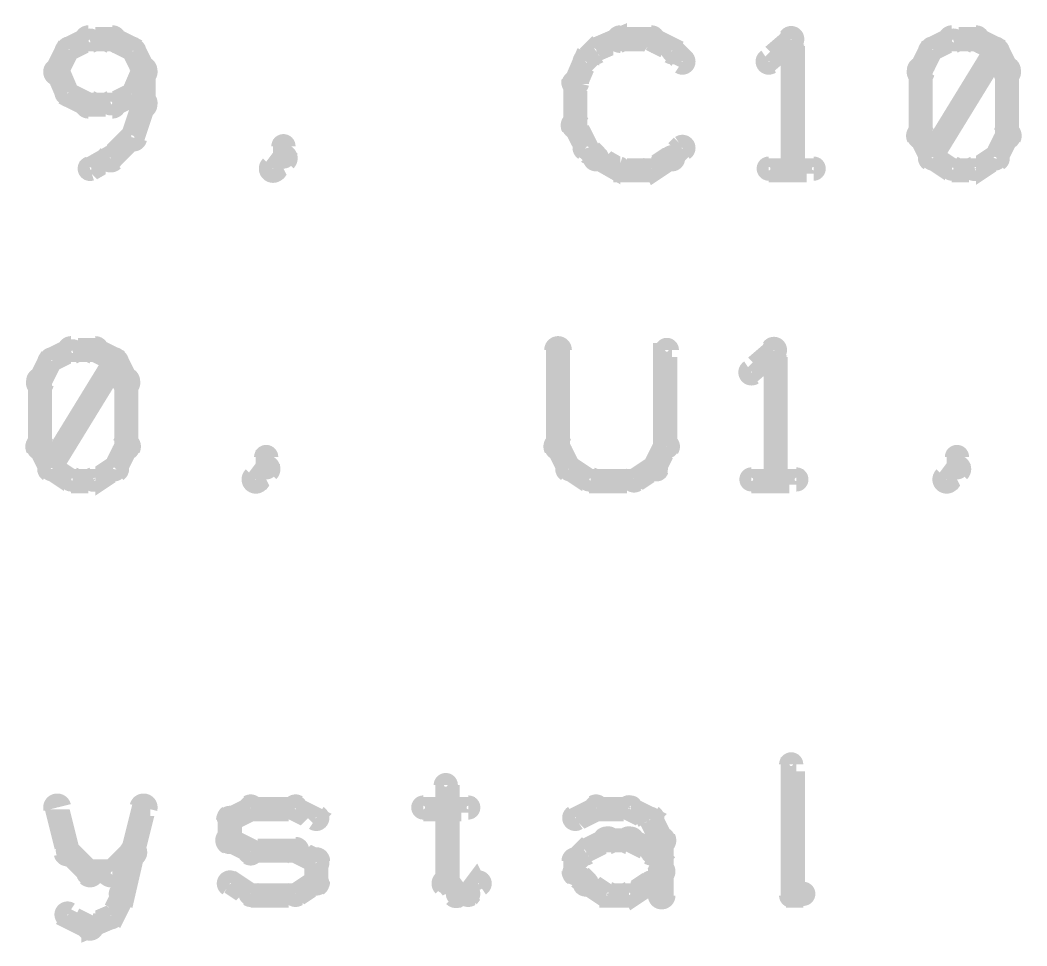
# Model space of a CAD drawing. Extents: x 7835 to 14160, y 8914 to 11568.
# Drawn here: x 12919.3 to 13210.7, y 8914.4 to 9182.5 of the extents above; entities that cross this region are included whole.
import ezdxf

# ---------------------------------------------------------------- set-up
doc = ezdxf.new("R2010")
doc.units = 0
doc.layers.add('DOCUMENTATION1', color=3, linetype='CONTINUOUS')

msp = doc.modelspace()

# ---------------------------------------------------------------- linework, layer by layer
at = {"layer": 'DOCUMENTATION1', "color": 94}
for points in [[(12940, 9175, 4, 4, 1), (12939, 9178, 0, 0, 0), (12939, 9177, 0, 0, 0), (12939, 9177, 7, 7, 0), (12933, 9174, 7, 7, 0), (12933, 9174, 0, 0, 0), (12933, 9174, 4, 4, 0), (12932, 9175, 4, 4, 1), (12934, 9172, 0, 0, 0)], [(12946, 9175, 4, 4, 1), (12946, 9179, 0, 0, 0), (12946, 9177, 0, 0, 0), (12946, 9177, 7, 7, 0), (12939, 9177, 7, 7, 0), (12939, 9177, 0, 0, 0), (12939, 9177, 4, 4, 0), (12939, 9179, 4, 4, 1), (12939, 9175, 0, 0, 0)], [(12951, 9172, 4, 4, 1), (12953, 9175, 0, 0, 0), (12952, 9174, 0, 0, 0), (12952, 9174, 7, 7, 0), (12946, 9177, 7, 7, 0), (12946, 9177, 0, 0, 0), (12946, 9177, 4, 4, 0), (12946, 9178, 4, 4, 1), (12945, 9175, 0, 0, 0)], [(13085, 9175, 4, 4, 1), (13087, 9172, 0, 0, 0), (13086, 9174, 0, 0, 0), (13086, 9174, 7, 7, 0), (13093, 9177, 7, 7, 0), (13093, 9177, 0, 0, 0), (13093, 9177, 4, 4, 0), (13093, 9175, 4, 4, 1), (13092, 9178, 0, 0, 0)], [(13093, 9179, 4, 4, 1), (13093, 9175, 0, 0, 0), (13093, 9177, 0, 0, 0), (13093, 9177, 7, 7, 0), (13102, 9177, 7, 7, 0), (13102, 9177, 0, 0, 0), (13102, 9177, 4, 4, 0), (13102, 9175, 4, 4, 1), (13102, 9179, 0, 0, 0)], [(13103, 9178, 4, 4, 1), (13101, 9175, 0, 0, 0), (13102, 9177, 0, 0, 0), (13102, 9177, 7, 7, 0), (13108, 9174, 7, 7, 0), (13108, 9174, 0, 0, 0), (13108, 9174, 4, 4, 0), (13107, 9172, 4, 4, 1), (13109, 9175, 0, 0, 0)], [(13144, 9176, 4, 4, 1), (13141, 9178, 0, 0, 0), (13143, 9177, 0, 0, 0), (13143, 9177, 7, 7, 0), (13136, 9171, 7, 7, 0), (13136, 9171, 0, 0, 0), (13136, 9171, 4, 4, 0), (13135, 9172, 4, 4, 1), (13137, 9169, 0, 0, 0)], [(13141, 9139, 4, 4, 1), (13144, 9139, 0, 0, 0), (13143, 9139, 0, 0, 0), (13143, 9139, 7, 7, 0), (13143, 9177, 7, 7, 0), (13143, 9177, 0, 0, 0), (13143, 9177, 4, 4, 0), (13144, 9177, 4, 4, 1), (13141, 9177, 0, 0, 0)], [(13190, 9175, 4, 4, 1), (13189, 9178, 0, 0, 0), (13189, 9177, 0, 0, 0), (13189, 9177, 7, 7, 0), (13183, 9174, 7, 7, 0), (13183, 9174, 0, 0, 0), (13183, 9174, 4, 4, 0), (13182, 9175, 4, 4, 1), (13184, 9172, 0, 0, 0)], [(13196, 9175, 4, 4, 1), (13196, 9179, 0, 0, 0), (13196, 9177, 0, 0, 0), (13196, 9177, 7, 7, 0), (13189, 9177, 7, 7, 0), (13189, 9177, 0, 0, 0), (13189, 9177, 4, 4, 0), (13189, 9179, 4, 4, 1), (13189, 9175, 0, 0, 0)], [(13201, 9172, 4, 4, 1), (13203, 9175, 0, 0, 0), (13202, 9174, 0, 0, 0), (13202, 9174, 7, 7, 0), (13196, 9177, 7, 7, 0), (13196, 9177, 0, 0, 0), (13196, 9177, 4, 4, 0), (13196, 9178, 4, 4, 1), (13195, 9175, 0, 0, 0)], [(12935, 9173, 4, 4, 1), (12932, 9175, 0, 0, 0), (12933, 9174, 0, 0, 0), (12933, 9174, 7, 7, 0), (12930, 9168, 7, 7, 0), (12930, 9168, 0, 0, 0), (12930, 9168, 4, 4, 0), (12928, 9168, 4, 4, 1), (12932, 9167, 0, 0, 0)], [(12953, 9167, 4, 4, 1), (12957, 9168, 0, 0, 0), (12955, 9168, 0, 0, 0), (12955, 9168, 7, 7, 0), (12952, 9174, 7, 7, 0), (12952, 9174, 0, 0, 0), (12952, 9174, 4, 4, 0), (12953, 9175, 4, 4, 1), (12950, 9173, 0, 0, 0)], [(13082, 9172, 4, 4, 1), (13084, 9169, 0, 0, 0), (13083, 9171, 0, 0, 0), (13083, 9171, 7, 7, 0), (13086, 9174, 7, 7, 0), (13086, 9174, 0, 0, 0), (13086, 9174, 4, 4, 0), (13087, 9173, 4, 4, 1), (13085, 9175, 0, 0, 0)], [(13109, 9175, 4, 4, 1), (13107, 9173, 0, 0, 0), (13108, 9174, 0, 0, 0), (13108, 9174, 7, 7, 0), (13111, 9171, 7, 7, 0), (13111, 9171, 0, 0, 0), (13111, 9171, 4, 4, 0), (13110, 9169, 4, 4, 1), (13112, 9172, 0, 0, 0)], [(13185, 9173, 4, 4, 1), (13182, 9175, 0, 0, 0), (13183, 9174, 0, 0, 0), (13183, 9174, 7, 7, 0), (13180, 9168, 7, 7, 0), (13180, 9168, 0, 0, 0), (13180, 9168, 4, 4, 0), (13178, 9168, 4, 4, 1), (13182, 9167, 0, 0, 0)], [(13182, 9143, 4, 4, 1), (13185, 9142, 0, 0, 0), (13183, 9143, 0, 0, 0), (13183, 9143, 7, 7, 0), (13202, 9174, 7, 7, 0), (13202, 9174, 0, 0, 0), (13202, 9174, 4, 4, 0), (13203, 9173, 4, 4, 1), (13200, 9175, 0, 0, 0)], [(13203, 9167, 4, 4, 1), (13207, 9168, 0, 0, 0), (13205, 9168, 0, 0, 0), (13205, 9168, 7, 7, 0), (13202, 9174, 7, 7, 0), (13202, 9174, 0, 0, 0), (13202, 9174, 4, 4, 0), (13203, 9175, 4, 4, 1), (13200, 9173, 0, 0, 0)], [(13078, 9165, 4, 4, 1), (13082, 9164, 0, 0, 0), (13080, 9164, 0, 0, 0), (13080, 9164, 7, 7, 0), (13083, 9171, 7, 7, 0), (13083, 9171, 0, 0, 0), (13083, 9171, 4, 4, 0), (13085, 9170, 4, 4, 1), (13082, 9171, 0, 0, 0)], [(12932, 9168, 4, 4, 1), (12928, 9167, 0, 0, 0), (12930, 9168, 0, 0, 0), (12930, 9168, 7, 7, 0), (12933, 9161, 7, 7, 0), (12933, 9161, 0, 0, 0), (12933, 9161, 4, 4, 0), (12932, 9160, 4, 4, 1), (12935, 9162, 0, 0, 0)], [(12950, 9162, 4, 4, 1), (12953, 9160, 0, 0, 0), (12952, 9161, 0, 0, 0), (12952, 9161, 7, 7, 0), (12955, 9168, 7, 7, 0), (12955, 9168, 0, 0, 0), (12955, 9168, 4, 4, 0), (12957, 9167, 4, 4, 1), (12953, 9168, 0, 0, 0)], [(12953, 9158, 4, 4, 1), (12957, 9158, 0, 0, 0), (12955, 9158, 0, 0, 0), (12955, 9158, 7, 7, 0), (12955, 9168, 7, 7, 0), (12955, 9168, 0, 0, 0), (12955, 9168, 4, 4, 0), (12957, 9168, 4, 4, 1), (12953, 9168, 0, 0, 0)], [(13182, 9168, 4, 4, 1), (13178, 9168, 0, 0, 0), (13180, 9168, 0, 0, 0), (13180, 9168, 7, 7, 0), (13180, 9149, 7, 7, 0), (13180, 9149, 0, 0, 0), (13180, 9149, 4, 4, 0), (13178, 9149, 4, 4, 1), (13182, 9149, 0, 0, 0)], [(13203, 9149, 4, 4, 1), (13207, 9149, 0, 0, 0), (13205, 9149, 0, 0, 0), (13205, 9149, 7, 7, 0), (13205, 9168, 7, 7, 0), (13205, 9168, 0, 0, 0), (13205, 9168, 4, 4, 0), (13207, 9168, 4, 4, 1), (13203, 9168, 0, 0, 0)], [(12934, 9163, 4, 4, 1), (12932, 9160, 0, 0, 0), (12933, 9161, 0, 0, 0), (12933, 9161, 7, 7, 0), (12939, 9158, 7, 7, 0), (12939, 9158, 0, 0, 0), (12939, 9158, 4, 4, 0), (12939, 9157, 4, 4, 1), (12940, 9160, 0, 0, 0)], [(12945, 9160, 4, 4, 1), (12946, 9157, 0, 0, 0), (12946, 9158, 0, 0, 0), (12946, 9158, 7, 7, 0), (12952, 9161, 7, 7, 0), (12952, 9161, 0, 0, 0), (12952, 9161, 4, 4, 0), (12953, 9160, 4, 4, 1), (12951, 9163, 0, 0, 0)], [(13078, 9152, 4, 4, 1), (13082, 9152, 0, 0, 0), (13080, 9152, 0, 0, 0), (13080, 9152, 7, 7, 0), (13080, 9164, 7, 7, 0), (13080, 9164, 0, 0, 0), (13080, 9164, 4, 4, 0), (13082, 9164, 4, 4, 1), (13078, 9164, 0, 0, 0)], [(12950, 9149, 4, 4, 1), (12954, 9148, 0, 0, 0), (12952, 9149, 0, 0, 0), (12952, 9149, 7, 7, 0), (12955, 9158, 7, 7, 0), (12955, 9158, 0, 0, 0), (12955, 9158, 4, 4, 0), (12957, 9158, 4, 4, 1), (12953, 9159, 0, 0, 0)], [(12939, 9160, 4, 4, 1), (12939, 9156, 0, 0, 0), (12939, 9158, 0, 0, 0), (12939, 9158, 7, 7, 0), (12946, 9158, 7, 7, 0), (12946, 9158, 0, 0, 0), (12946, 9158, 4, 4, 0), (12946, 9156, 4, 4, 1), (12946, 9160, 0, 0, 0)], [(13082, 9145, 4, 4, 1), (13085, 9146, 0, 0, 0), (13083, 9146, 0, 0, 0), (13083, 9146, 7, 7, 0), (13080, 9152, 7, 7, 0), (13080, 9152, 0, 0, 0), (13080, 9152, 4, 4, 0), (13082, 9153, 4, 4, 1), (13078, 9151, 0, 0, 0)], [(12944, 9144, 4, 4, 1), (12947, 9141, 0, 0, 0), (12946, 9143, 0, 0, 0), (12946, 9143, 7, 7, 0), (12952, 9149, 7, 7, 0), (12952, 9149, 0, 0, 0), (12952, 9149, 4, 4, 0), (12953, 9148, 4, 4, 1), (12951, 9150, 0, 0, 0)], [(13182, 9150, 4, 4, 1), (13178, 9148, 0, 0, 0), (13180, 9149, 0, 0, 0), (13180, 9149, 7, 7, 0), (13183, 9143, 7, 7, 0), (13183, 9143, 0, 0, 0), (13183, 9143, 4, 4, 0), (13182, 9142, 4, 4, 1), (13185, 9143, 0, 0, 0)], [(13200, 9143, 4, 4, 1), (13203, 9142, 0, 0, 0), (13202, 9143, 0, 0, 0), (13202, 9143, 7, 7, 0), (13205, 9149, 7, 7, 0), (13205, 9149, 0, 0, 0), (13205, 9149, 4, 4, 0), (13207, 9148, 4, 4, 1), (13203, 9150, 0, 0, 0)], [(12994, 9143, 4, 4, 1), (12997, 9143, 0, 0, 0), (12996, 9143, 0, 0, 0), (12996, 9143, 7, 7, 0), (12996, 9146, 7, 7, 0), (12996, 9146, 0, 0, 0), (12996, 9146, 4, 4, 0), (12997, 9146, 4, 4, 1), (12994, 9146, 0, 0, 0)], [(13085, 9141, 4, 4, 1), (13087, 9144, 0, 0, 0), (13086, 9143, 0, 0, 0), (13086, 9143, 7, 7, 0), (13083, 9146, 7, 7, 0), (13083, 9146, 0, 0, 0), (13083, 9146, 4, 4, 0), (13084, 9147, 4, 4, 1), (13082, 9144, 0, 0, 0)], [(13112, 9144, 4, 4, 1), (13110, 9147, 0, 0, 0), (13111, 9146, 0, 0, 0), (13111, 9146, 7, 7, 0), (13108, 9143, 7, 7, 0), (13108, 9143, 0, 0, 0), (13108, 9143, 4, 4, 0), (13107, 9144, 4, 4, 1), (13109, 9141, 0, 0, 0)], [(12939, 9141, 4, 4, 1), (12940, 9138, 0, 0, 0), (12939, 9139, 0, 0, 0), (12939, 9139, 7, 7, 0), (12946, 9143, 7, 7, 0), (12946, 9143, 0, 0, 0), (12946, 9143, 4, 4, 0), (12946, 9141, 4, 4, 1), (12945, 9144, 0, 0, 0)], [(12991, 9141, 4, 4, 1), (12994, 9138, 0, 0, 0), (12993, 9139, 0, 0, 0), (12993, 9139, 7, 7, 0), (12996, 9143, 7, 7, 0), (12996, 9143, 0, 0, 0), (12996, 9143, 4, 4, 0), (12997, 9141, 4, 4, 1), (12994, 9144, 0, 0, 0)], [(13092, 9138, 4, 4, 1), (13093, 9141, 0, 0, 0), (13093, 9139, 0, 0, 0), (13093, 9139, 7, 7, 0), (13086, 9143, 7, 7, 0), (13086, 9143, 0, 0, 0), (13086, 9143, 4, 4, 0), (13087, 9144, 4, 4, 1), (13085, 9141, 0, 0, 0)], [(13109, 9141, 4, 4, 1), (13107, 9144, 0, 0, 0), (13108, 9143, 0, 0, 0), (13108, 9143, 7, 7, 0), (13102, 9139, 7, 7, 0), (13102, 9139, 0, 0, 0), (13102, 9139, 4, 4, 0), (13101, 9141, 4, 4, 1), (13103, 9138, 0, 0, 0)], [(13184, 9144, 4, 4, 1), (13182, 9141, 0, 0, 0), (13183, 9143, 0, 0, 0), (13183, 9143, 7, 7, 0), (13189, 9139, 7, 7, 0), (13189, 9139, 0, 0, 0), (13189, 9139, 4, 4, 0), (13189, 9138, 4, 4, 1), (13190, 9141, 0, 0, 0)], [(13195, 9141, 4, 4, 1), (13196, 9138, 0, 0, 0), (13196, 9139, 0, 0, 0), (13196, 9139, 7, 7, 0), (13202, 9143, 7, 7, 0), (13202, 9143, 0, 0, 0), (13202, 9143, 4, 4, 0), (13203, 9141, 4, 4, 1), (13201, 9144, 0, 0, 0)], [(13102, 9138, 4, 4, 1), (13102, 9141, 0, 0, 0), (13102, 9139, 0, 0, 0), (13102, 9139, 7, 7, 0), (13093, 9139, 7, 7, 0), (13093, 9139, 0, 0, 0), (13093, 9139, 4, 4, 0), (13093, 9141, 4, 4, 1), (13093, 9138, 0, 0, 0)], [(13136, 9141, 4, 4, 1), (13136, 9138, 0, 0, 0), (13136, 9139, 0, 0, 0), (13136, 9139, 7, 7, 0), (13149, 9139, 7, 7, 0), (13149, 9139, 0, 0, 0), (13149, 9139, 4, 4, 0), (13149, 9138, 4, 4, 1), (13149, 9141, 0, 0, 0)], [(13189, 9141, 4, 4, 1), (13189, 9138, 0, 0, 0), (13189, 9139, 0, 0, 0), (13189, 9139, 7, 7, 0), (13196, 9139, 7, 7, 0), (13196, 9139, 0, 0, 0), (13196, 9139, 4, 4, 0), (13196, 9138, 4, 4, 1), (13196, 9141, 0, 0, 0)], [(12935, 9085, 4, 4, 1), (12934, 9088, 0, 0, 0), (12934, 9087, 0, 0, 0), (12934, 9087, 7, 7, 0), (12928, 9084, 7, 7, 0), (12928, 9084, 0, 0, 0), (12928, 9084, 4, 4, 0), (12927, 9085, 4, 4, 1), (12929, 9082, 0, 0, 0)], [(12941, 9085, 4, 4, 1), (12941, 9089, 0, 0, 0), (12941, 9087, 0, 0, 0), (12941, 9087, 7, 7, 0), (12934, 9087, 7, 7, 0), (12934, 9087, 0, 0, 0), (12934, 9087, 4, 4, 0), (12934, 9089, 4, 4, 1), (12934, 9085, 0, 0, 0)], [(12946, 9082, 4, 4, 1), (12948, 9085, 0, 0, 0), (12947, 9084, 0, 0, 0), (12947, 9084, 7, 7, 0), (12941, 9087, 7, 7, 0), (12941, 9087, 0, 0, 0), (12941, 9087, 4, 4, 0), (12941, 9088, 4, 4, 1), (12940, 9085, 0, 0, 0)], [(13077, 9087, 4, 4, 1), (13073, 9087, 0, 0, 0), (13075, 9087, 0, 0, 0), (13075, 9087, 7, 7, 0), (13075, 9059, 7, 7, 0), (13075, 9059, 0, 0, 0), (13075, 9059, 4, 4, 0), (13073, 9059, 4, 4, 1), (13077, 9059, 0, 0, 0)], [(13105, 9059, 4, 4, 1), (13108, 9059, 0, 0, 0), (13106, 9059, 0, 0, 0), (13106, 9059, 7, 7, 0), (13106, 9087, 7, 7, 0), (13106, 9087, 0, 0, 0), (13106, 9087, 4, 4, 0), (13108, 9087, 4, 4, 1), (13105, 9087, 0, 0, 0)], [(13139, 9086, 4, 4, 1), (13136, 9088, 0, 0, 0), (13138, 9087, 0, 0, 0), (13138, 9087, 7, 7, 0), (13131, 9081, 7, 7, 0), (13131, 9081, 0, 0, 0), (13131, 9081, 4, 4, 0), (13130, 9082, 4, 4, 1), (13132, 9079, 0, 0, 0)], [(13136, 9049, 4, 4, 1), (13139, 9049, 0, 0, 0), (13138, 9049, 0, 0, 0), (13138, 9049, 7, 7, 0), (13138, 9087, 7, 7, 0), (13138, 9087, 0, 0, 0), (13138, 9087, 4, 4, 0), (13139, 9087, 4, 4, 1), (13136, 9087, 0, 0, 0)], [(12930, 9083, 4, 4, 1), (12927, 9085, 0, 0, 0), (12928, 9084, 0, 0, 0), (12928, 9084, 7, 7, 0), (12925, 9078, 7, 7, 0), (12925, 9078, 0, 0, 0), (12925, 9078, 4, 4, 0), (12923, 9078, 4, 4, 1), (12927, 9077, 0, 0, 0)], [(12927, 9053, 4, 4, 1), (12930, 9052, 0, 0, 0), (12928, 9053, 0, 0, 0), (12928, 9053, 7, 7, 0), (12947, 9084, 7, 7, 0), (12947, 9084, 0, 0, 0), (12947, 9084, 4, 4, 0), (12948, 9083, 4, 4, 1), (12945, 9085, 0, 0, 0)], [(12948, 9077, 4, 4, 1), (12952, 9078, 0, 0, 0), (12950, 9078, 0, 0, 0), (12950, 9078, 7, 7, 0), (12947, 9084, 7, 7, 0), (12947, 9084, 0, 0, 0), (12947, 9084, 4, 4, 0), (12948, 9085, 4, 4, 1), (12945, 9083, 0, 0, 0)], [(12927, 9078, 4, 4, 1), (12923, 9078, 0, 0, 0), (12925, 9078, 0, 0, 0), (12925, 9078, 7, 7, 0), (12925, 9059, 7, 7, 0), (12925, 9059, 0, 0, 0), (12925, 9059, 4, 4, 0), (12923, 9059, 4, 4, 1), (12927, 9059, 0, 0, 0)], [(12948, 9059, 4, 4, 1), (12952, 9059, 0, 0, 0), (12950, 9059, 0, 0, 0), (12950, 9059, 7, 7, 0), (12950, 9078, 7, 7, 0), (12950, 9078, 0, 0, 0), (12950, 9078, 4, 4, 0), (12952, 9078, 4, 4, 1), (12948, 9078, 0, 0, 0)], [(12927, 9060, 4, 4, 1), (12923, 9058, 0, 0, 0), (12925, 9059, 0, 0, 0), (12925, 9059, 7, 7, 0), (12928, 9053, 7, 7, 0), (12928, 9053, 0, 0, 0), (12928, 9053, 4, 4, 0), (12927, 9052, 4, 4, 1), (12930, 9053, 0, 0, 0)], [(12945, 9053, 4, 4, 1), (12948, 9052, 0, 0, 0), (12947, 9053, 0, 0, 0), (12947, 9053, 7, 7, 0), (12950, 9059, 7, 7, 0), (12950, 9059, 0, 0, 0), (12950, 9059, 4, 4, 0), (12952, 9058, 4, 4, 1), (12948, 9060, 0, 0, 0)], [(13077, 9060, 4, 4, 1), (13073, 9058, 0, 0, 0), (13075, 9059, 0, 0, 0), (13075, 9059, 7, 7, 0), (13078, 9053, 7, 7, 0), (13078, 9053, 0, 0, 0), (13078, 9053, 4, 4, 0), (13077, 9052, 4, 4, 1), (13080, 9053, 0, 0, 0)], [(13102, 9053, 4, 4, 1), (13105, 9052, 0, 0, 0), (13103, 9053, 0, 0, 0), (13103, 9053, 7, 7, 0), (13106, 9059, 7, 7, 0), (13106, 9059, 0, 0, 0), (13106, 9059, 4, 4, 0), (13108, 9058, 4, 4, 1), (13105, 9060, 0, 0, 0)], [(12989, 9053, 4, 4, 1), (12992, 9053, 0, 0, 0), (12991, 9053, 0, 0, 0), (12991, 9053, 7, 7, 0), (12991, 9056, 7, 7, 0), (12991, 9056, 0, 0, 0), (12991, 9056, 4, 4, 0), (12992, 9056, 4, 4, 1), (12989, 9056, 0, 0, 0)], [(13189, 9053, 4, 4, 1), (13192, 9053, 0, 0, 0), (13191, 9053, 0, 0, 0), (13191, 9053, 7, 7, 0), (13191, 9056, 7, 7, 0), (13191, 9056, 0, 0, 0), (13191, 9056, 4, 4, 0), (13192, 9056, 4, 4, 1), (13189, 9056, 0, 0, 0)], [(12929, 9054, 4, 4, 1), (12927, 9051, 0, 0, 0), (12928, 9053, 0, 0, 0), (12928, 9053, 7, 7, 0), (12934, 9049, 7, 7, 0), (12934, 9049, 0, 0, 0), (12934, 9049, 4, 4, 0), (12934, 9048, 4, 4, 1), (12935, 9051, 0, 0, 0)], [(12940, 9051, 4, 4, 1), (12941, 9048, 0, 0, 0), (12941, 9049, 0, 0, 0), (12941, 9049, 7, 7, 0), (12947, 9053, 7, 7, 0), (12947, 9053, 0, 0, 0), (12947, 9053, 4, 4, 0), (12948, 9051, 4, 4, 1), (12946, 9054, 0, 0, 0)], [(12986, 9051, 4, 4, 1), (12989, 9048, 0, 0, 0), (12988, 9049, 0, 0, 0), (12988, 9049, 7, 7, 0), (12991, 9053, 7, 7, 0), (12991, 9053, 0, 0, 0), (12991, 9053, 4, 4, 0), (12992, 9051, 4, 4, 1), (12989, 9054, 0, 0, 0)], [(13079, 9054, 4, 4, 1), (13077, 9051, 0, 0, 0), (13078, 9053, 0, 0, 0), (13078, 9053, 7, 7, 0), (13084, 9049, 7, 7, 0), (13084, 9049, 0, 0, 0), (13084, 9049, 4, 4, 0), (13084, 9048, 4, 4, 1), (13085, 9051, 0, 0, 0)], [(13096, 9051, 4, 4, 1), (13098, 9048, 0, 0, 0), (13097, 9049, 0, 0, 0), (13097, 9049, 7, 7, 0), (13103, 9053, 7, 7, 0), (13103, 9053, 0, 0, 0), (13103, 9053, 4, 4, 0), (13104, 9051, 4, 4, 1), (13102, 9054, 0, 0, 0)], [(13186, 9051, 4, 4, 1), (13189, 9048, 0, 0, 0), (13188, 9049, 0, 0, 0), (13188, 9049, 7, 7, 0), (13191, 9053, 7, 7, 0), (13191, 9053, 0, 0, 0), (13191, 9053, 4, 4, 0), (13192, 9051, 4, 4, 1), (13189, 9054, 0, 0, 0)], [(12934, 9051, 4, 4, 1), (12934, 9048, 0, 0, 0), (12934, 9049, 0, 0, 0), (12934, 9049, 7, 7, 0), (12941, 9049, 7, 7, 0), (12941, 9049, 0, 0, 0), (12941, 9049, 4, 4, 0), (12941, 9048, 4, 4, 1), (12941, 9051, 0, 0, 0)], [(13084, 9051, 4, 4, 1), (13084, 9048, 0, 0, 0), (13084, 9049, 0, 0, 0), (13084, 9049, 7, 7, 0), (13097, 9049, 7, 7, 0), (13097, 9049, 0, 0, 0), (13097, 9049, 4, 4, 0), (13097, 9048, 4, 4, 1), (13097, 9051, 0, 0, 0)], [(13131, 9051, 4, 4, 1), (13131, 9048, 0, 0, 0), (13131, 9049, 0, 0, 0), (13131, 9049, 7, 7, 0), (13144, 9049, 7, 7, 0), (13144, 9049, 0, 0, 0), (13144, 9049, 4, 4, 0), (13144, 9048, 4, 4, 1), (13144, 9051, 0, 0, 0)], [(13141, 8929, 4, 4, 1), (13144, 8929, 0, 0, 0), (13143, 8929, 0, 0, 0), (13143, 8929, 7, 7, 0), (13143, 8967, 7, 7, 0), (13143, 8967, 0, 0, 0), (13143, 8967, 4, 4, 0), (13144, 8967, 4, 4, 1), (13141, 8967, 0, 0, 0)], [(13044, 8961, 4, 4, 1), (13041, 8961, 0, 0, 0), (13043, 8961, 0, 0, 0), (13043, 8961, 7, 7, 0), (13043, 8933, 7, 7, 0), (13043, 8933, 0, 0, 0), (13043, 8933, 4, 4, 0), (13041, 8933, 4, 4, 1), (13044, 8933, 0, 0, 0)], [(12932, 8955, 4, 4, 1), (12928, 8954, 0, 0, 0), (12930, 8954, 0, 0, 0), (12930, 8954, 7, 7, 0), (12933, 8942, 7, 7, 0), (12933, 8942, 0, 0, 0), (12933, 8942, 4, 4, 0), (12931, 8941, 4, 4, 1), (12935, 8942, 0, 0, 0)], [(12950, 8942, 4, 4, 1), (12954, 8941, 0, 0, 0), (12952, 8942, 0, 0, 0), (12952, 8942, 7, 7, 0), (12955, 8954, 7, 7, 0), (12955, 8954, 0, 0, 0), (12955, 8954, 4, 4, 0), (12957, 8954, 4, 4, 1), (12953, 8955, 0, 0, 0)], [(12979, 8953, 4, 4, 1), (12981, 8950, 0, 0, 0), (12980, 8951, 0, 0, 0), (12980, 8951, 7, 7, 0), (12986, 8954, 7, 7, 0), (12986, 8954, 0, 0, 0), (12986, 8954, 4, 4, 0), (12987, 8953, 4, 4, 1), (12985, 8956, 0, 0, 0)], [(12986, 8956, 4, 4, 1), (12986, 8953, 0, 0, 0), (12986, 8954, 0, 0, 0), (12986, 8954, 7, 7, 0), (12999, 8954, 7, 7, 0), (12999, 8954, 0, 0, 0), (12999, 8954, 4, 4, 0), (12999, 8953, 4, 4, 1), (12999, 8956, 0, 0, 0)], [(13000, 8956, 4, 4, 1), (12998, 8953, 0, 0, 0), (12999, 8954, 0, 0, 0), (12999, 8954, 7, 7, 0), (13005, 8951, 7, 7, 0), (13005, 8951, 0, 0, 0), (13005, 8951, 4, 4, 0), (13004, 8950, 4, 4, 1), (13006, 8953, 0, 0, 0)], [(13036, 8956, 4, 4, 1), (13036, 8953, 0, 0, 0), (13036, 8954, 0, 0, 0), (13036, 8954, 7, 7, 0), (13049, 8954, 7, 7, 0), (13049, 8954, 0, 0, 0), (13049, 8954, 4, 4, 0), (13049, 8953, 4, 4, 1), (13049, 8956, 0, 0, 0)], [(13079, 8953, 4, 4, 1), (13081, 8950, 0, 0, 0), (13080, 8951, 0, 0, 0), (13080, 8951, 7, 7, 0), (13086, 8954, 7, 7, 0), (13086, 8954, 0, 0, 0), (13086, 8954, 4, 4, 0), (13087, 8953, 4, 4, 1), (13085, 8956, 0, 0, 0)], [(13086, 8956, 4, 4, 1), (13086, 8953, 0, 0, 0), (13086, 8954, 0, 0, 0), (13086, 8954, 7, 7, 0), (13096, 8954, 7, 7, 0), (13096, 8954, 0, 0, 0), (13096, 8954, 4, 4, 0), (13096, 8953, 4, 4, 1), (13096, 8956, 0, 0, 0)], [(13096, 8956, 4, 4, 1), (13095, 8953, 0, 0, 0), (13096, 8954, 0, 0, 0), (13096, 8954, 7, 7, 0), (13102, 8951, 7, 7, 0), (13102, 8951, 0, 0, 0), (13102, 8951, 4, 4, 0), (13101, 8950, 4, 4, 1), (13103, 8953, 0, 0, 0)], [(12978, 8945, 4, 4, 1), (12982, 8945, 0, 0, 0), (12980, 8945, 0, 0, 0), (12980, 8945, 7, 7, 0), (12980, 8951, 7, 7, 0), (12980, 8951, 0, 0, 0), (12980, 8951, 4, 4, 0), (12982, 8951, 4, 4, 1), (12978, 8951, 0, 0, 0)], [(13103, 8952, 4, 4, 1), (13100, 8950, 0, 0, 0), (13102, 8951, 0, 0, 0), (13102, 8951, 7, 7, 0), (13105, 8945, 7, 7, 0), (13105, 8945, 0, 0, 0), (13105, 8945, 4, 4, 0), (13103, 8944, 4, 4, 1), (13107, 8946, 0, 0, 0)], [(12985, 8940, 4, 4, 1), (12987, 8943, 0, 0, 0), (12986, 8942, 0, 0, 0), (12986, 8942, 7, 7, 0), (12980, 8945, 7, 7, 0), (12980, 8945, 0, 0, 0), (12980, 8945, 4, 4, 0), (12981, 8947, 4, 4, 1), (12979, 8943, 0, 0, 0)], [(13082, 8943, 4, 4, 1), (13084, 8940, 0, 0, 0), (13083, 8942, 0, 0, 0), (13083, 8942, 7, 7, 0), (13089, 8945, 7, 7, 0), (13089, 8945, 0, 0, 0), (13089, 8945, 4, 4, 0), (13090, 8943, 4, 4, 1), (13089, 8947, 0, 0, 0)], [(13089, 8947, 4, 4, 1), (13089, 8943, 0, 0, 0), (13089, 8945, 0, 0, 0), (13089, 8945, 7, 7, 0), (13096, 8945, 7, 7, 0), (13096, 8945, 0, 0, 0), (13096, 8945, 4, 4, 0), (13096, 8943, 4, 4, 1), (13096, 8947, 0, 0, 0)], [(13096, 8947, 4, 4, 1), (13095, 8943, 0, 0, 0), (13096, 8945, 0, 0, 0), (13096, 8945, 7, 7, 0), (13102, 8942, 7, 7, 0), (13102, 8942, 0, 0, 0), (13102, 8942, 4, 4, 0), (13101, 8940, 4, 4, 1), (13103, 8943, 0, 0, 0)], [(13107, 8945, 4, 4, 1), (13103, 8945, 0, 0, 0), (13105, 8945, 0, 0, 0), (13105, 8945, 7, 7, 0), (13105, 8936, 7, 7, 0), (13105, 8936, 0, 0, 0), (13105, 8936, 4, 4, 0), (13103, 8936, 4, 4, 1), (13107, 8936, 0, 0, 0)], [(12934, 8943, 4, 4, 1), (12932, 8941, 0, 0, 0), (12933, 8942, 0, 0, 0), (12933, 8942, 7, 7, 0), (12939, 8936, 7, 7, 0), (12939, 8936, 0, 0, 0), (12939, 8936, 4, 4, 0), (12938, 8934, 4, 4, 1), (12941, 8937, 0, 0, 0)], [(12944, 8937, 4, 4, 1), (12947, 8934, 0, 0, 0), (12946, 8936, 0, 0, 0), (12946, 8936, 7, 7, 0), (12952, 8942, 7, 7, 0), (12952, 8942, 0, 0, 0), (12952, 8942, 4, 4, 0), (12953, 8941, 4, 4, 1), (12951, 8943, 0, 0, 0)], [(12954, 8941, 4, 4, 1), (12950, 8942, 0, 0, 0), (12952, 8942, 0, 0, 0), (12952, 8942, 7, 7, 0), (12949, 8929, 7, 7, 0), (12949, 8929, 0, 0, 0), (12949, 8929, 4, 4, 0), (12947, 8930, 4, 4, 1), (12950, 8929, 0, 0, 0)], [(12999, 8940, 4, 4, 1), (12999, 8944, 0, 0, 0), (12999, 8942, 0, 0, 0), (12999, 8942, 7, 7, 0), (12986, 8942, 7, 7, 0), (12986, 8942, 0, 0, 0), (12986, 8942, 4, 4, 0), (12986, 8944, 4, 4, 1), (12986, 8940, 0, 0, 0)], [(13004, 8937, 4, 4, 1), (13006, 8940, 0, 0, 0), (13005, 8939, 0, 0, 0), (13005, 8939, 7, 7, 0), (12999, 8942, 7, 7, 0), (12999, 8942, 0, 0, 0), (12999, 8942, 4, 4, 0), (13000, 8943, 4, 4, 1), (12998, 8940, 0, 0, 0)], [(13079, 8940, 4, 4, 1), (13081, 8938, 0, 0, 0), (13080, 8939, 0, 0, 0), (13080, 8939, 7, 7, 0), (13083, 8942, 7, 7, 0), (13083, 8942, 0, 0, 0), (13083, 8942, 4, 4, 0), (13084, 8941, 4, 4, 1), (13082, 8943, 0, 0, 0)], [(13103, 8943, 4, 4, 1), (13101, 8941, 0, 0, 0), (13102, 8942, 0, 0, 0), (13102, 8942, 7, 7, 0), (13105, 8939, 7, 7, 0), (13105, 8939, 0, 0, 0), (13105, 8939, 4, 4, 0), (13104, 8938, 4, 4, 1), (13106, 8940, 0, 0, 0)], [(13003, 8933, 4, 4, 1), (13007, 8933, 0, 0, 0), (13005, 8933, 0, 0, 0), (13005, 8933, 7, 7, 0), (13005, 8939, 7, 7, 0), (13005, 8939, 0, 0, 0), (13005, 8939, 4, 4, 0), (13007, 8939, 4, 4, 1), (13003, 8939, 0, 0, 0)], [(13078, 8936, 4, 4, 1), (13082, 8936, 0, 0, 0), (13080, 8936, 0, 0, 0), (13080, 8936, 7, 7, 0), (13080, 8939, 7, 7, 0), (13080, 8939, 0, 0, 0), (13080, 8939, 4, 4, 0), (13082, 8939, 4, 4, 1), (13078, 8939, 0, 0, 0)], [(12939, 8937, 4, 4, 1), (12939, 8934, 0, 0, 0), (12939, 8936, 0, 0, 0), (12939, 8936, 7, 7, 0), (12946, 8936, 7, 7, 0), (12946, 8936, 0, 0, 0), (12946, 8936, 4, 4, 0), (12946, 8934, 4, 4, 1), (12946, 8937, 0, 0, 0)], [(13082, 8931, 4, 4, 1), (13084, 8934, 0, 0, 0), (13083, 8933, 0, 0, 0), (13083, 8933, 7, 7, 0), (13080, 8936, 7, 7, 0), (13080, 8936, 0, 0, 0), (13080, 8936, 4, 4, 0), (13081, 8937, 4, 4, 1), (13079, 8934, 0, 0, 0)], [(13106, 8934, 4, 4, 1), (13104, 8937, 0, 0, 0), (13105, 8936, 0, 0, 0), (13105, 8936, 7, 7, 0), (13102, 8933, 7, 7, 0), (13102, 8933, 0, 0, 0), (13102, 8933, 4, 4, 0), (13101, 8934, 4, 4, 1), (13103, 8931, 0, 0, 0)], [(13107, 8936, 4, 4, 1), (13103, 8936, 0, 0, 0), (13105, 8936, 0, 0, 0), (13105, 8936, 7, 7, 0), (13105, 8929, 7, 7, 0), (13105, 8929, 0, 0, 0), (13105, 8929, 4, 4, 0), (13103, 8929, 4, 4, 1), (13107, 8929, 0, 0, 0)], [(12981, 8934, 4, 4, 1), (12979, 8931, 0, 0, 0), (12980, 8933, 0, 0, 0), (12980, 8933, 7, 7, 0), (12986, 8929, 7, 7, 0), (12986, 8929, 0, 0, 0), (12986, 8929, 4, 4, 0), (12985, 8928, 4, 4, 1), (12987, 8931, 0, 0, 0)], [(12998, 8931, 4, 4, 1), (13000, 8928, 0, 0, 0), (12999, 8929, 0, 0, 0), (12999, 8929, 7, 7, 0), (13005, 8933, 7, 7, 0), (13005, 8933, 0, 0, 0), (13005, 8933, 4, 4, 0), (13006, 8931, 4, 4, 1), (13004, 8934, 0, 0, 0)], [(13044, 8934, 4, 4, 1), (13041, 8931, 0, 0, 0), (13043, 8933, 0, 0, 0), (13043, 8933, 7, 7, 0), (13046, 8929, 7, 7, 0), (13046, 8929, 0, 0, 0), (13046, 8929, 4, 4, 0), (13044, 8928, 4, 4, 1), (13047, 8931, 0, 0, 0)], [(13048, 8931, 4, 4, 1), (13050, 8928, 0, 0, 0), (13049, 8929, 0, 0, 0), (13049, 8929, 7, 7, 0), (13052, 8933, 7, 7, 0), (13052, 8933, 0, 0, 0), (13052, 8933, 4, 4, 0), (13053, 8931, 4, 4, 1), (13051, 8934, 0, 0, 0)], [(13089, 8928, 4, 4, 1), (13090, 8931, 0, 0, 0), (13089, 8929, 0, 0, 0), (13089, 8929, 7, 7, 0), (13083, 8933, 7, 7, 0), (13083, 8933, 0, 0, 0), (13083, 8933, 4, 4, 0), (13084, 8934, 4, 4, 1), (13082, 8931, 0, 0, 0)], [(13103, 8931, 4, 4, 1), (13101, 8934, 0, 0, 0), (13102, 8933, 0, 0, 0), (13102, 8933, 7, 7, 0), (13096, 8929, 7, 7, 0), (13096, 8929, 0, 0, 0), (13096, 8929, 4, 4, 0), (13095, 8931, 4, 4, 1), (13096, 8928, 0, 0, 0)], [(12950, 8929, 4, 4, 1), (12947, 8930, 0, 0, 0), (12949, 8929, 0, 0, 0), (12949, 8929, 7, 7, 0), (12946, 8923, 7, 7, 0), (12946, 8923, 0, 0, 0), (12946, 8923, 4, 4, 0), (12944, 8924, 4, 4, 1), (12947, 8922, 0, 0, 0)], [(12986, 8931, 4, 4, 1), (12986, 8928, 0, 0, 0), (12986, 8929, 0, 0, 0), (12986, 8929, 7, 7, 0), (12999, 8929, 7, 7, 0), (12999, 8929, 0, 0, 0), (12999, 8929, 4, 4, 0), (12999, 8928, 4, 4, 1), (12999, 8931, 0, 0, 0)], [(13046, 8931, 4, 4, 1), (13046, 8928, 0, 0, 0), (13046, 8929, 0, 0, 0), (13046, 8929, 7, 7, 0), (13049, 8929, 7, 7, 0), (13049, 8929, 0, 0, 0), (13049, 8929, 4, 4, 0), (13049, 8928, 4, 4, 1), (13049, 8931, 0, 0, 0)], [(13096, 8928, 4, 4, 1), (13096, 8931, 0, 0, 0), (13096, 8929, 0, 0, 0), (13096, 8929, 7, 7, 0), (13089, 8929, 7, 7, 0), (13089, 8929, 0, 0, 0), (13089, 8929, 4, 4, 0), (13089, 8931, 4, 4, 1), (13089, 8928, 0, 0, 0)], [(13146, 8928, 4, 4, 1), (13146, 8931, 0, 0, 0), (13146, 8929, 0, 0, 0), (13146, 8929, 7, 7, 0), (13143, 8929, 7, 7, 0), (13143, 8929, 0, 0, 0), (13143, 8929, 4, 4, 0), (13143, 8931, 4, 4, 1), (13143, 8928, 0, 0, 0)], [(12939, 8918, 4, 4, 1), (12940, 8922, 0, 0, 0), (12939, 8920, 0, 0, 0), (12939, 8920, 7, 7, 0), (12933, 8923, 7, 7, 0), (12933, 8923, 0, 0, 0), (12933, 8923, 4, 4, 0), (12934, 8925, 4, 4, 1), (12932, 8922, 0, 0, 0)], [(12946, 8922, 4, 4, 1), (12945, 8925, 0, 0, 0), (12946, 8923, 0, 0, 0), (12946, 8923, 7, 7, 0), (12939, 8920, 7, 7, 0), (12939, 8920, 0, 0, 0), (12939, 8920, 4, 4, 0), (12939, 8922, 4, 4, 1), (12940, 8918, 0, 0, 0)]]:
    msp.add_lwpolyline(points, format="xyseb", dxfattribs=at)

doc.saveas('drawing.dxf')
